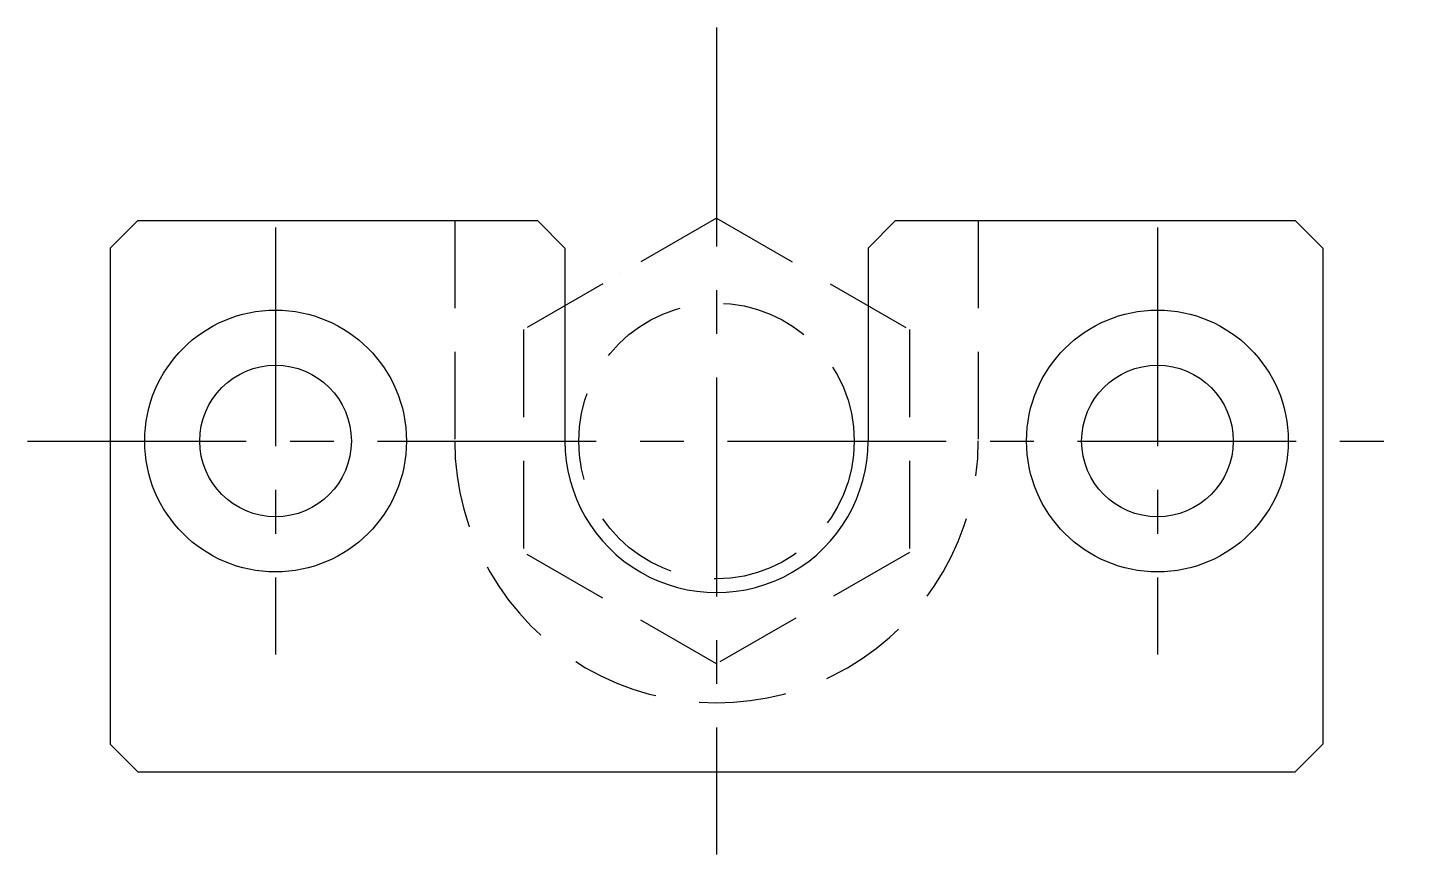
# Model space of a CAD drawing. Extents: x 21 to 310, y 20 to 285.
# Drawn here: x 260.4 to 310.4, y 148.7 to 178.7 of the extents above; entities outside this region: 2.
import ezdxf

# ---------------------------------------------------------------- set-up
doc = ezdxf.new("R2010")
doc.units = 0
doc.header["$LTSCALE"] = 0.25
doc.linetypes.add('CENTER', pattern=[50.8, 31.75, -6.35, 6.35, -6.35])
doc.linetypes.add('DASHED', pattern=[19.05, 12.7, -6.35])
doc.layers.get('0').update_dxf_attribs({"linetype": 'CONTINUOUS'})
doc.layers.add('CENTER', color=1, linetype='CENTER')

msp = doc.modelspace()

# ---------------------------------------------------------------- linework, layer by layer
for p, q in [((263.447412, 170.682551), (264.447412, 171.682552)), ((264.447412, 171.682552), (278.947412, 171.682552)), ((279.947412, 170.682552), (278.947412, 171.682551)), ((291.947412, 171.682551), (290.947412, 170.682552)), ((291.947412, 171.682552), (306.447412, 171.682552)), ((306.447412, 171.682552), (307.447412, 170.682552)), ((263.447412, 170.682552), (263.447412, 152.682552)), ((279.947412, 170.682552), (279.947412, 163.682552)), ((283.697412, 170.755092), (283.697412, 170.755192)), ((290.947412, 170.682552), (290.947412, 163.682552)), ((307.447412, 170.682552), (307.447412, 152.682552)), ((281.947412, 169.744729), (281.947512, 169.744729)), ((263.447412, 152.682551), (264.447412, 151.682551)), ((306.447412, 151.682552), (307.447412, 152.682552)), ((264.447412, 151.682552), (306.447412, 151.682552))]:
    msp.add_line(p, q)
at = {"color": 3, "linetype": 'DASHED'}
for p, q in [((275.947412, 171.682552), (275.947412, 163.682552)), ((285.447412, 171.765455), (278.447412, 167.724003)), ((285.447412, 171.765455), (292.447412, 167.724003)), ((294.947412, 171.682552), (294.947412, 163.682552)), ((278.447412, 167.724003), (278.447412, 159.6411)), ((292.447412, 167.724003), (292.447412, 159.6411)), ((285.447412, 155.599648), (278.447412, 159.6411)), ((292.447412, 159.6411), (285.447412, 155.599648))]:
    msp.add_line(p, q, dxfattribs=at)
msp.add_circle((285.447412, 163.682552), 5, dxfattribs=at)
for centre, radius in [((269.447412, 163.682552), 4.75), ((301.447412, 163.682552), 4.75), ((269.447412, 163.682552), 2.75), ((301.447412, 163.682552), 2.75)]:
    msp.add_circle(centre, radius)
msp.add_arc((285.447412, 163.682552), 9.5, 179.99999, 0.00001, dxfattribs=at)
msp.add_arc((285.447412, 163.682552), 5.5, 179.99999, 0.00001)
at = {"layer": 'CENTER', "color": 1, "linetype": 'CENTER'}
for p, q in [((285.447412, 178.682552), (285.447412, 148.682552)), ((269.447412, 171.432552), (269.447412, 155.932552)), ((301.447412, 171.432552), (301.447412, 155.932552)), ((260.447412, 163.682552), (310.447412, 163.682552))]:
    msp.add_line(p, q, dxfattribs=at)

# ---------------------------------------------------------------- texts
for s, p in [('HLRA 10', (20, 50)), ('HLRA10', (20, 20))]:
    msp.add_text(s, height=8).set_placement(p)

doc.saveas('drawing.dxf')
